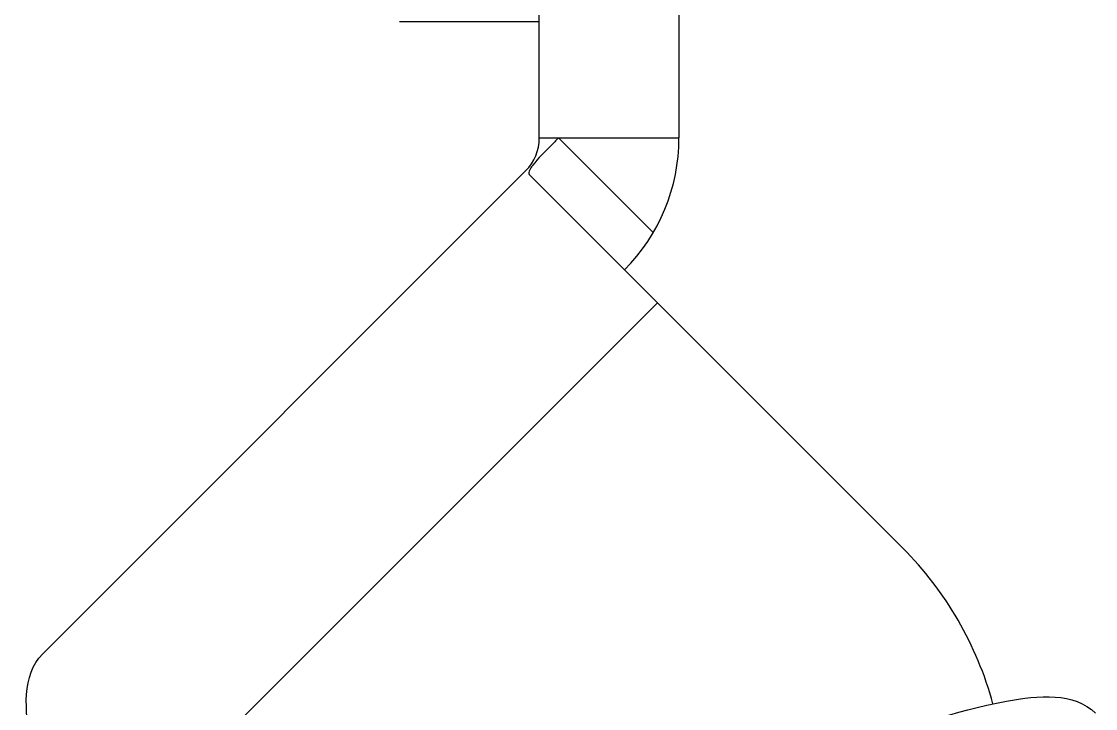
# Model space of a CAD drawing. Header units: millimetres. Extents: x -633009578 to 5705885, y -633235091 to 2571734.
# Drawn here: x 2467053.5 to 2467507.1, y 1995085.5 to 1995375.5 of the extents above; entities that cross this region are included whole.
import ezdxf

# ---------------------------------------------------------------- set-up
doc = ezdxf.new("R2010")
doc.units = ezdxf.units.MM
doc.header["$LTSCALE"] = 1000
doc.header["$MEASUREMENT"] = 0
doc.layers.get('0').update_dxf_attribs({"color": 9})
doc.layers.add('E-WIRE-系统', color=3, linetype='Continuous')

# ---------------------------------------------------------------- blocks, each defined once
blk = doc.blocks.new('G$CF4FACE3C')
at = {"layer": 'E-WIRE-系统'}
for p, q in [((1941.97, -1037.68), (1941.97, -475.06)), ((1995.34, -1037.68), (1995.34, -637.44)), ((1888.61, -993.21), (1941.97, -993.21)), ((1941.97, -1037.68), (1995.34, -1037.68)), ((1985.48, -1073.82), (1949.34, -1037.68)), ((1752.38, -1234.63), (1936.76, -1050.26)), ((1938.36, -1051.85), (2080.77, -1194.26)), ((1800.85, -1286.8), (1987.08, -1100.57))]:
    blk.add_line(p, q, dxfattribs=at)
for centre, radius, start, end in [((1924.18, -1037.68), 17.79, 315, 0), ((1924.18, -1037.68), 71.15, 315, 0), ((1986.43, -1288.6), 133.41, 15.163, 45)]:
    blk.add_arc(centre, radius, start, end, dxfattribs=at)
for points, knots in [([(1949.34, -1037.68), (1948.36, -1038.66), (1944.99, -1042.06), (1941.49, -1045.39), (1939.44, -1048.12)], [0, 0, 0, 0, 0.288372, 1, 1, 1, 1]), ([(1939.44, -1048.12), (1939.14, -1048.52), (1938.64, -1049.24), (1938.24, -1050.03), (1938.13, -1050.4)], [0, 0, 0, 0, 0.566759, 1, 1, 1, 1]), ([(1938.13, -1050.4), (1938.05, -1050.67), (1937.96, -1051.19), (1938.2, -1051.69), (1938.36, -1051.85)], [0, 0, 0, 0, 0.550073, 1, 1, 1, 1]), ([(1751.97, -1286.8), (1750.38, -1281.04), (1746.24, -1263.55), (1744.29, -1242.73), (1752.38, -1234.63)], [0.4300082, 0.4300082, 0.4300082, 0.4300082, 0.6249576, 1, 1, 1, 1]), ([(2065.43, -1268.96), (2083.47, -1262.77), (2109.75, -1252.61), (2146.27, -1249.18), (2154.37, -1257.28)], [0, 0, 0, 0, 0.624958, 1, 1, 1, 1])]:
    blk.add_open_spline(points, degree=3, knots=knots, dxfattribs=at)

msp = doc.modelspace()

# ---------------------------------------------------------------- block references
at = {"xscale": 1.10592, "yscale": 1.10592, "zscale": 1.10592}
msp.add_blockref('G$CF4FACE3C', (2465124.5, 1996473.94, -46.08), dxfattribs=at)

doc.saveas('drawing.dxf')
